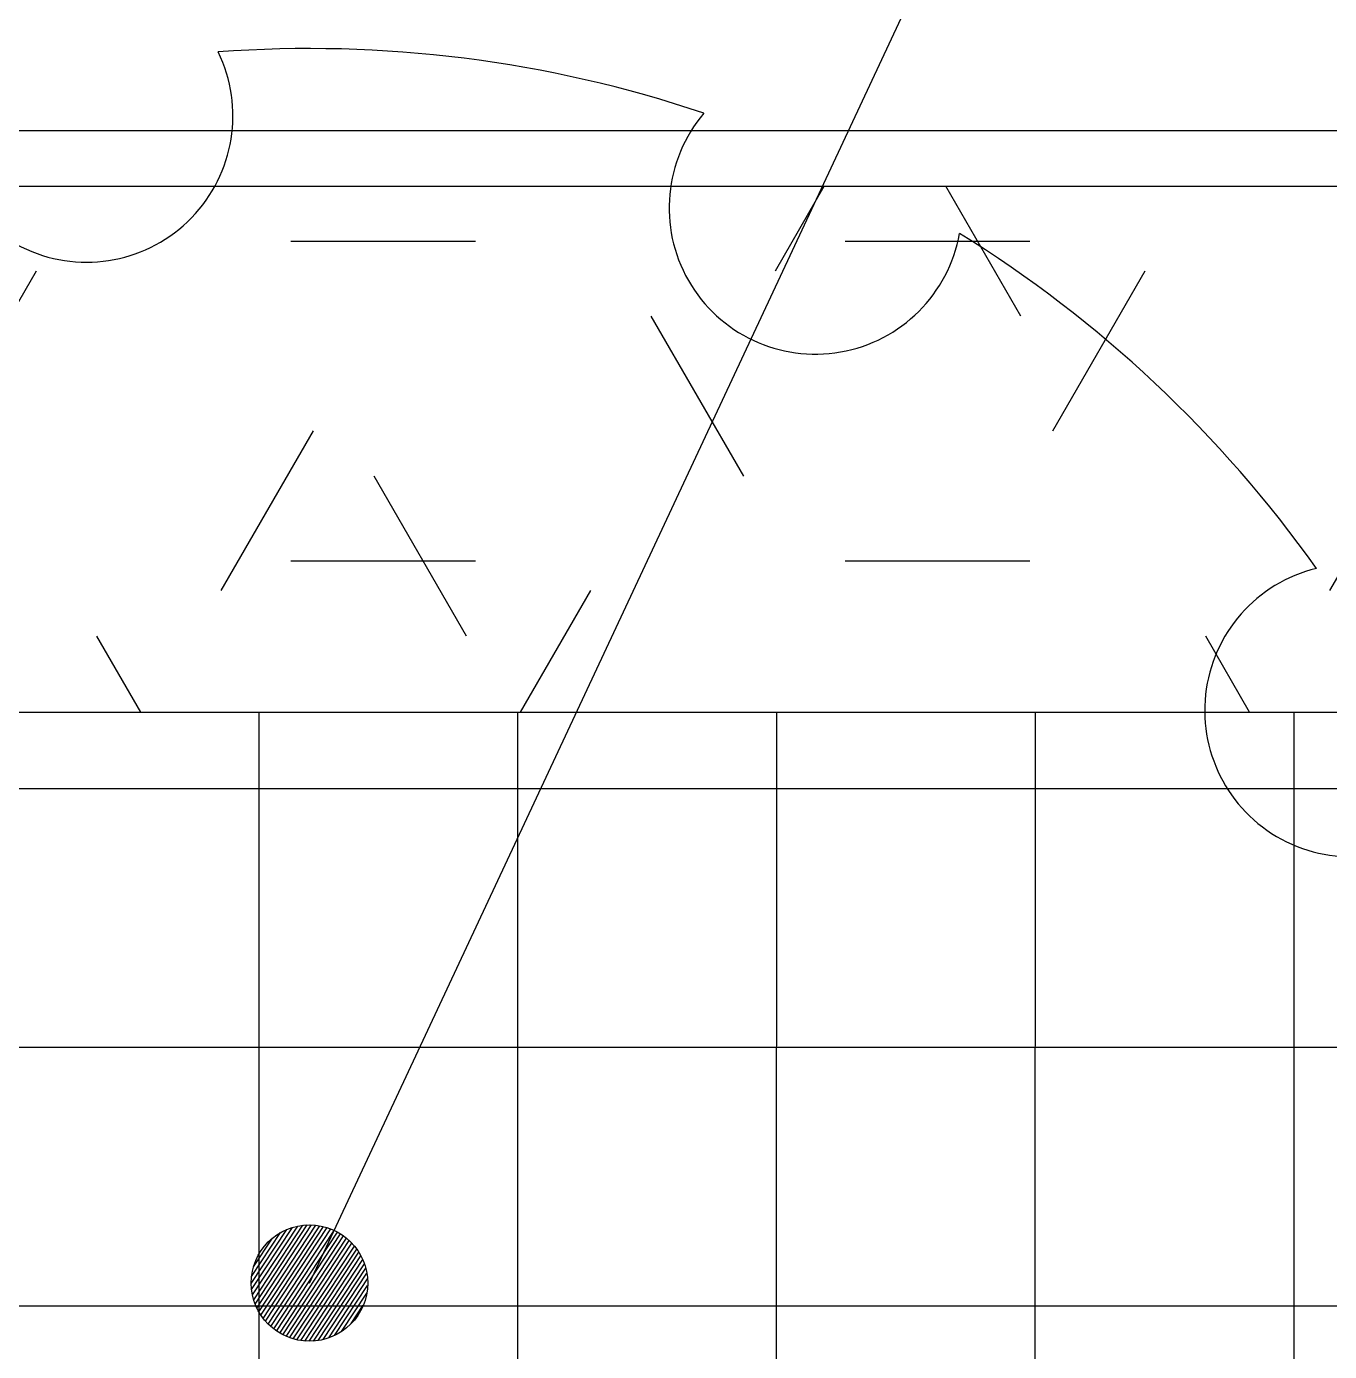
# Model space of a CAD drawing. Extents: x 941299 to 942979, y 2579300 to 2579597.
# Drawn here: x 942402.37 to 942407.96, y 2579406.63 to 2579412.33 of the extents above; entities that cross this region are included whole.
import ezdxf

# ---------------------------------------------------------------- set-up
doc = ezdxf.new("R2010")
doc.units = 0
for name, color, linetype in [('fz', 7, 'CONTINUOUS'), ('尺寸标注', 2, 'CONTINUOUS'), ('绿化工程', 3, 'CONTINUOUS'), ('路缘石', 37, 'CONTINUOUS')]:
    doc.layers.add(name, color=color, linetype=linetype)

# ---------------------------------------------------------------- blocks, each defined once
blk = doc.blocks.new('dys')
at = {"layer": '绿化工程'}
h = blk.add_hatch(dxfattribs=at)
h.set_pattern_fill('ANSI31', color=256, scale=0.125, angle=11.67087918912676, style=0)
h.set_pattern_definition([(56.67087918912677, (-0.0107055053813383, -0.05225519044324756), (-0.01305512828697457, 0.008585117961369921), [])])
edge = h.paths.add_edge_path()
edge.add_arc((0, 0), 0.25, 0, 360)
blk.add_circle((0, 0), 0.25, dxfattribs=at)
for centre, radius, start, end in [((0, 0), 5.304801908646724, 71.37363327061837, 94.2438175736197), ((-0.9574550993274897, 5.015067987609655), 0.6283817866871868, 175.6449395797652, 25.973065607327), ((2.173185555497184, 4.620053217280656), 0.6283817866871868, 139.6449395796489, 349.9730656012424), ((0, 0), 5.304801908646724, 35.37363328191378, 58.24381758882664), ((4.473743191803806, 2.460335147101432), 0.6283817866871868, 103.6449395785939, 313.973065591956)]:
    blk.add_arc(centre, radius, start, end, dxfattribs=at)

msp = doc.modelspace()

# ---------------------------------------------------------------- hatches: boundary and pattern name
at = {"layer": '绿化工程'}
h = msp.add_hatch(dxfattribs=at)
h.set_pattern_fill('HEX', color=9, scale=0.25, style=0)
h.set_pattern_definition([(0, (0, 0), (0, 1.374815), [0.79375, -1.5875]), (120, (0, 0), (-1.190624715503903, -0.6874074999999996), [0.79375, -1.5875]), (59.99999999999999, (0.79375, 0), (-1.190624715503903, 0.6874075000000001), [0.79375, -1.5875])])
h.paths.add_polyline_path([(942397.9166950247, 2579411.641373658), (942397.9166950246, 2579409.381373658), (942460.4166950246, 2579409.381373658), (942460.4166950246, 2579411.641373658)])
h = msp.add_hatch(dxfattribs=at)
h.set_pattern_fill('ANSI37', color=9, scale=0.35, angle=45, style=0)
h.set_pattern_definition([(90, (551.2032998801442, 0), (-1.11125, 1.110223024625157e-16), []), (180, (551.2032998801442, 0), (-1.110223024625157e-16, -1.11125), [])])
h.paths.add_polyline_path([(942397.9166950246, 2579409.381373658), (942397.9166950246, 2579404.381373658), (942460.4166950246, 2579404.381373658), (942460.4166950246, 2579409.381373658)])

# ---------------------------------------------------------------- linework, layer by layer
at = {"layer": 'fz', "color": 2}
msp.add_line((942210.4166950248, 2579411.881373658), (942510.4166950248, 2579411.881373658), dxfattribs=at)
at = {"layer": 'fz', "color": 8}
msp.add_line((942210.4166950247, 2579409.381373658), (942510.4166950248, 2579409.381373658), dxfattribs=at)
at = {"layer": '尺寸标注'}
msp.add_line((942403.5812365662, 2579406.928246337), (942407.8779958776, 2579416.118717225), dxfattribs=at)
at = {"layer": '路缘石'}
msp.add_line((942210.4166950248, 2579411.641373658), (942510.4166950248, 2579411.641373658), dxfattribs=at)

# ---------------------------------------------------------------- block references
at = {"layer": 'fz'}
msp.add_blockref('dys', (942403.5812365662, 2579406.928246337), dxfattribs=at)

doc.saveas('drawing.dxf')
